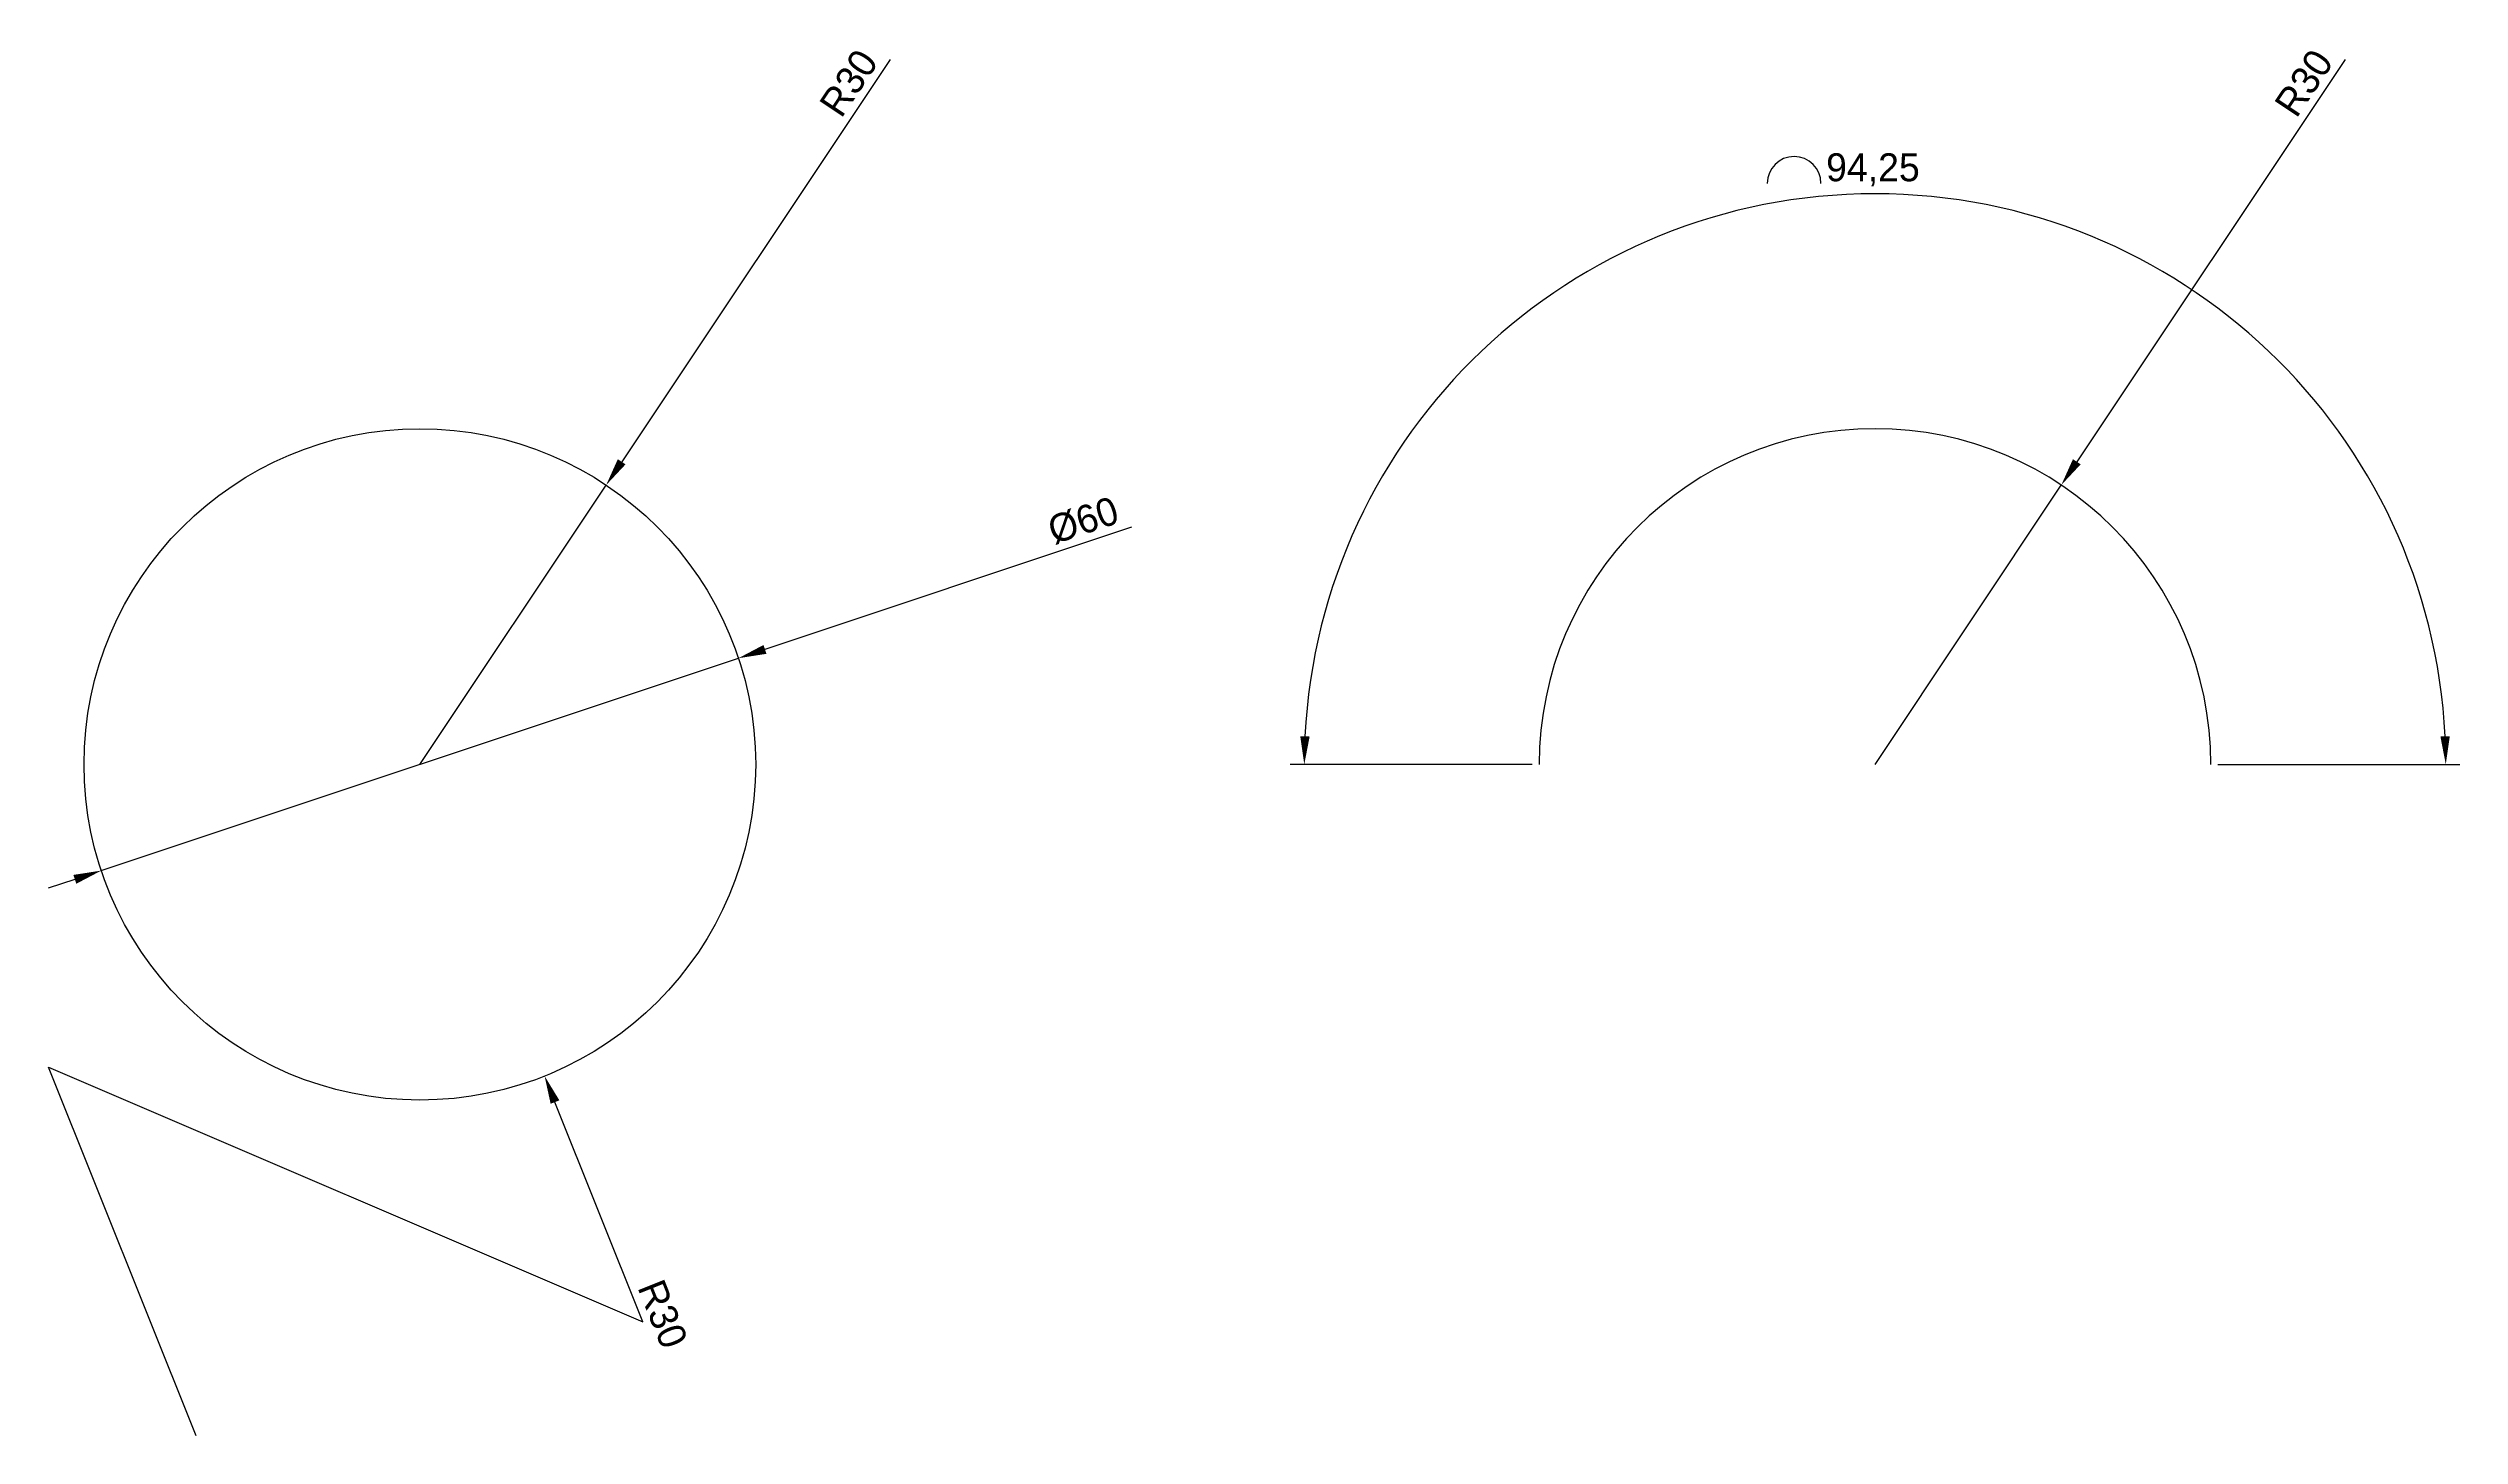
# Model space of a CAD drawing. Extents: x -8 to 582, y -84 to 134.
# Drawn here: x 366.8 to 582.2, y -60 to 64 of the extents above; entities that cross this region are included whole.
import ezdxf

# ---------------------------------------------------------------- set-up
doc = ezdxf.new("R2010")
doc.units = 0
doc.layers.get('0').update_dxf_attribs({"linetype": 'CONTINUOUS'})
doc.layers.get('DEFPOINTS').update_dxf_attribs({"linetype": 'CONTINUOUS'})
doc.dimstyles.get("Standard").update_dxf_attribs({"dimtxt": 0.18, "dimasz": 0.18, "dimexe": 0.18, "dimexo": 0.0625, "dimgap": 0.09, "dimtad": 0, "dimtih": 1, "dimtoh": 1, "dimzin": 0, "dimcen": 0.09, "dimazin": 3, "dimtfac": 1, "dimtofl": 0, "dimtmove": 0, "dimatfit": 3})

# ---------------------------------------------------------------- blocks, each defined once
blk = doc.blocks.new('*U26')
at = {"color": 0}
blk.add_text('Ø60', height=2.5, rotation=18.4349, dxfattribs=at).set_placement((456.65, 19.65))
blk = doc.blocks.new('*D10')
at = {"color": 0}
for p, q in [((463.58, 21.19), (430.83, 10.28)), ((371.54, -9.49), (428.46, 9.49)), ((369.17, -10.28), (366.8, -11.07))]:
    blk.add_line(p, q, dxfattribs=at)
for points in [[(430.7, 10.67), (430.96, 9.88), (428.46, 9.49)], [(369.04, -9.88), (369.3, -10.67), (371.54, -9.49)]]:
    blk.add_solid(points, dxfattribs=at)
at = {"layer": 'DEFPOINTS', "color": 0}
for p in [(428.46, 9.49), (371.54, -9.49)]:
    blk.add_point(p, dxfattribs=at)
blk.add_blockref('*U26', (0, 0))
blk = doc.blocks.new('*U27')
at = {"color": 0}
blk.add_text('R30', height=2.5, rotation=56.3099, dxfattribs=at).set_placement((437.64, 57.66))
blk = doc.blocks.new('*D11')
at = {"color": 0}
for p, q in [((442, 63), (418.03, 27.04)), ((400, 0), (416.64, 24.96))]:
    blk.add_line(p, q, dxfattribs=at)
blk.add_solid([(417.68, 27.27), (418.37, 26.81), (416.64, 24.96)], dxfattribs=at)
at = {"layer": 'DEFPOINTS', "color": 0}
for p in [(416.64, 24.96), (400, 0)]:
    blk.add_point(p, dxfattribs=at)
blk.add_blockref('*U27', (0, 0))
blk = doc.blocks.new('*U28')
at = {"color": 0}
blk.add_text('R30', height=2.5, rotation=56.3099, dxfattribs=at).set_placement((567.64, 57.66))
blk = doc.blocks.new('*D12')
at = {"color": 0}
for p, q in [((572, 63), (548.03, 27.04)), ((530, 0), (546.64, 24.96))]:
    blk.add_line(p, q, dxfattribs=at)
blk.add_solid([(547.68, 27.27), (548.37, 26.81), (546.64, 24.96)], dxfattribs=at)
at = {"layer": 'DEFPOINTS', "color": 0}
for p in [(546.64, 24.96), (530, 0)]:
    blk.add_point(p, dxfattribs=at)
blk.add_blockref('*U28', (0, 0))
blk = doc.blocks.new('*D32')
for p, q in [((499.38, 0), (477.76, 0)), ((560.62, 0), (582.24, 0))]:
    blk.add_line(p, q)
at = {"linetype": 'CONTINUOUS'}
blk.add_arc((522.77, 51.92), 2.4, 360, 180, dxfattribs=at)
blk.add_arc((530, 0), 50.99, 2.8094, 177.1906)
for points in [[(479.49, 2.49), (478.65, 2.51), (479.01, 0)], [(581.35, 2.51), (580.51, 2.49), (580.99, 0)]]:
    blk.add_solid(points)
blk.add_text('94,25', height=2.5).set_placement((525.63, 52.11))
blk = doc.blocks.new('*D34')
for p, q in [((380, -60), (366.82, -27.06)), ((366.82, -27.06), (419.93, -49.82)), ((419.93, -49.82), (412.07, -30.18))]:
    blk.add_line(p, q)
blk.add_solid([(412.46, -30.02), (411.68, -30.33), (411.14, -27.85)])
blk.add_text('R30', height=2.5, rotation=291.8014).set_placement((419.41, -46.73))

msp = doc.modelspace()

# ---------------------------------------------------------------- linework, layer by layer
msp.add_circle((400, 0), 30)
msp.add_arc((530, 0), 30, 0, 180)

# ---------------------------------------------------------------- block references
for name in ['*D32', '*D34']:
    msp.add_blockref(name, (0, 0))

# ---------------------------------------------------------------- dimensions: what is measured, and where the dimension line sits
for center, mpoint, picture, middle in [((400, 0), (416.641, 24.962), '*D11', (440, 60)), ((530, 0), (546.641, 24.962), '*D12', (570, 60))]:
    dim = msp.add_radius_dim(center=center, mpoint=mpoint, dimstyle='Standard')
    dim.commit()
    dim.dimension.update_dxf_attribs({"geometry": picture, "text_midpoint": middle, "dimtype": 132})
dim = msp.add_diameter_dim_2p(p1=(371.54, -9.487), p2=(428.46, 9.487), dimstyle='Standard')
dim.commit()
dim.dimension.update_dxf_attribs({"geometry": '*D10', "text_midpoint": (460, 20), "dimtype": 131})

doc.saveas('drawing.dxf')
